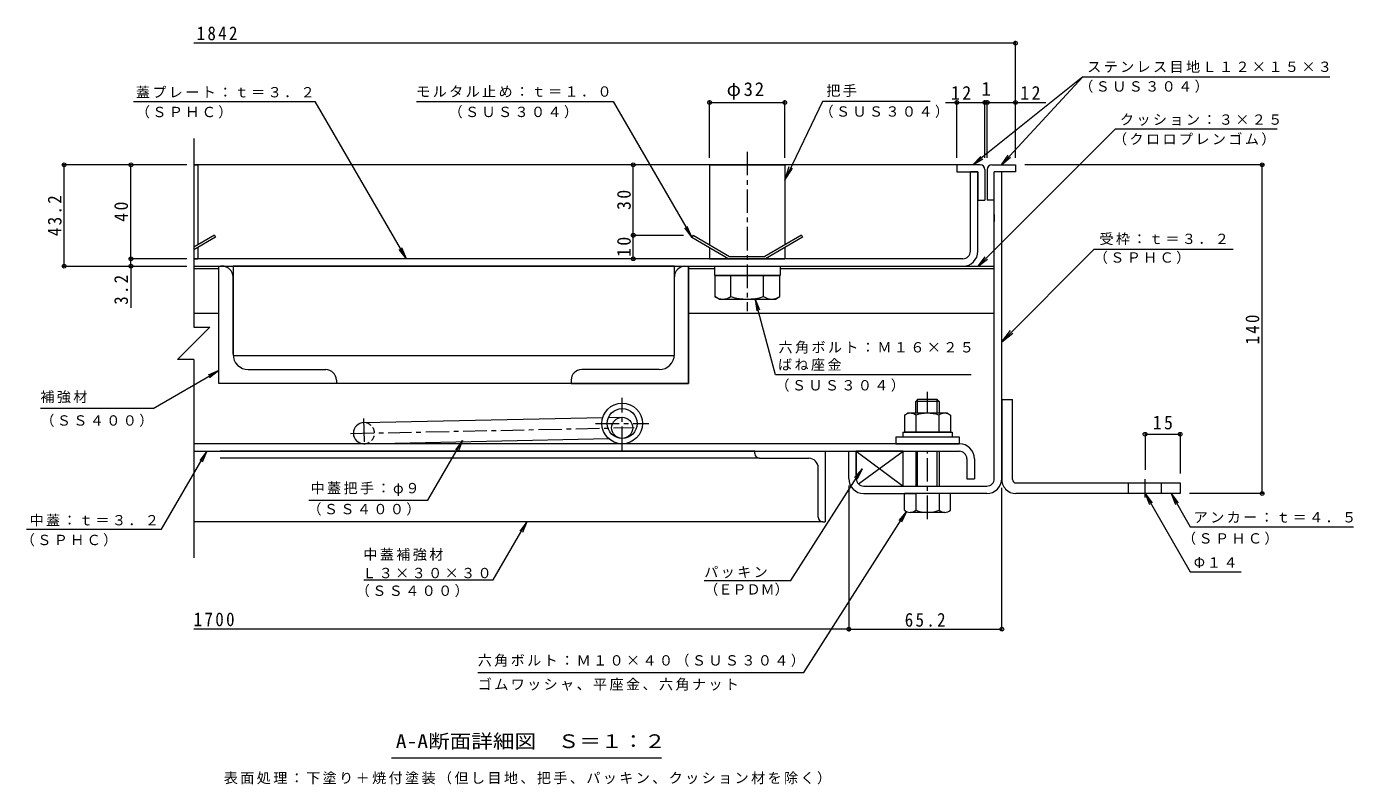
# Model space of a CAD drawing. Units: millimetres on the paper, enlarged 10 times, with parts at other scales. Extents: x -2670 to 2753, y -1962 to 1808.
# Drawn here: x -73 to 2753, y 194 to 1808 of the extents above; entities that cross this region are included whole.
import ezdxf
from ezdxf.enums import TextEntityAlignment as Align

# ---------------------------------------------------------------- set-up
doc = ezdxf.new("R2010")
doc.units = ezdxf.units.MM
doc.header["$LTSCALE"] = 10
doc.header["$PDMODE"] = 32
doc.header["$PDSIZE"] = 8
doc.linetypes.add('CHAIN1', pattern=[8, 5, -1, 1, -1])
doc.linetypes.add('DASHED1', pattern=[1.8, 1.2, -0.6])
for name, color, linetype, lineweight in [('D-1', 2, 'Continuous', 9), ('D-2', 3, 'Continuous', 9), ('D-3', 4, 'Continuous', 9), ('D-5', 7, 'Continuous', 9), ('D-6', 6, 'Continuous', 9), ('D-7', 5, 'Continuous', 5), ('D-8', 5, 'Continuous', 5), ('D-9', 134, 'Continuous', 5), ('D-A', 3, 'Continuous', 9), ('D-B', 6, 'Continuous', 9), ('D-C', 2, 'Continuous', 5), ('D-E', 3, 'Continuous', 9), ('D-F', 7, 'Continuous', 9)]:
    doc.layers.add(name, color=color, linetype=linetype, lineweight=lineweight)
doc.styles.add('ＭＳ ゴシック', font='')
doc.styles.get('ＭＳ ゴシック').set_extended_font_data('MS Gothic')

msp = doc.modelspace()

# ---------------------------------------------------------------- linework, layer by layer
at = {"layer": 'D-1'}
for p, q in [((1988.3, 845.54), (1988.3, 1498.54)), ((2004.3, 845.54), (2004.3, 1498.54)), ((1694.3, 845.54), (1694.3, 903.54)), ((1710.3, 829.54), (1972.3, 829.54)), ((1710.3, 813.54), (1820.8, 813.54)), ((1972.3, 813.54), (1870.8, 813.54))]:
    msp.add_line(p, q, dxfattribs=at)
msp.add_lwpolyline([(1678.3, 845.54), (1678.3, 903.54), (1694.3, 903.54)], dxfattribs=at)
for centre, radius, start, end in [((1710.3, 845.54), 32, 180, 270), ((1710.3, 845.54), 16, 180, 270), ((1972.3, 845.54), 16, 270, 0), ((1972.3, 845.54), 32, 270, 0)]:
    msp.add_arc(centre, radius, start, end, dxfattribs=at)
at = {"layer": 'D-2'}
for p, q in [((1953.3, 1498.54), (1937.3, 1498.54)), ((1937.3, 1329.54), (1937.3, 1498.54)), ((1953.3, 1329.54), (1953.3, 1498.54)), ((1921.3, 1313.54), (283.3, 1313.54)), ((283.3, 1297.54), (1921.3, 1297.54))]:
    msp.add_line(p, q, dxfattribs=at)
at = {"layer": 'D-2', "linetype": 'CHAIN1'}
for p, q in [((1195.8, 906.05), (1195.8, 1017.03)), ((1139.06, 962.79), (1252.54, 962.79))]:
    msp.add_line(p, q, dxfattribs=at)
at = {"layer": 'D-2'}
for radius in [43.25, 31.75]:
    msp.add_circle((1195.8, 962.79), radius, dxfattribs=at)
for radius in [16, 32]:
    msp.add_arc((1921.3, 1329.54), radius, 270, 0, dxfattribs=at)
at = {"layer": 'D-3'}
for p, q in [((1908.3, 1513.54), (283.3, 1513.54)), ((1958.3, 1513.54), (1908.3, 1513.54)), ((1908.3, 1513.54), (1908.3, 1498.54)), ((1968.3, 1503.54), (1968.3, 1438.54)), ((1973.3, 1503.54), (1973.3, 1438.54)), ((1983.3, 1513.54), (2033.3, 1513.54)), ((2033.3, 1498.54), (1988.3, 1498.54)), ((1988.3, 1438.54), (1988.3, 1498.54)), ((2033.3, 1513.54), (2033.3, 1498.54)), ((1953.3, 1438.54), (1968.3, 1438.54)), ((1988.3, 1438.54), (1973.3, 1438.54)), ((327.49, 1363.54), (283.3, 1338.03)), ((329.99, 1359.21), (283.3, 1332.25)), ((327.49, 1363.54), (329.99, 1359.21)), ((1346.61, 1363.54), (1344.11, 1359.21)), ((1344.11, 1359.21), (1423.21, 1313.54)), ((1346.61, 1363.54), (1424.55, 1318.54)), ((1577.49, 1363.54), (1499.55, 1318.54)), ((1579.99, 1359.21), (1500.89, 1313.54)), ((1577.49, 1363.54), (1579.99, 1359.21)), ((1423.21, 1313.54), (1500.89, 1313.54)), ((1424.55, 1318.54), (1499.55, 1318.54))]:
    msp.add_line(p, q, dxfattribs=at)
msp.add_lwpolyline([(1908.3, 1498.54), (1953.3, 1498.54), (1953.3, 1438.54)], dxfattribs=at)
for centre, start, end in [((1958.3, 1503.54), 0, 90), ((1983.3, 1503.54), 90, 180)]:
    msp.add_arc(centre, 10, start, end, dxfattribs=at)
at = {"layer": 'D-5'}
for p, q in [((2176.85, 1700.94), (1942.21, 1513.54)), ((2176.85, 1700.94), (2003.33, 1513.54)), ((2176.85, 1700.94), (2702.69, 1700.94)), ((154.73, 1648.29), (541.92, 1648.29)), ((736.21, 1313.54), (541.92, 1648.29)), ((1622.46, 1648.29), (1542.05, 1481.2)), ((1852.01, 1648.29), (1622.46, 1648.29)), ((2246.36, 1590.31), (1953.59, 1297.54)), ((2246.36, 1590.31), (2590.9, 1590.31)), ((1942.21, 1513.54), (1959.54, 1531.56)), ((1942.21, 1513.54), (1963.62, 1526.46)), ((2003.33, 1513.54), (2017.78, 1533.94)), ((2003.33, 1513.54), (2022.57, 1529.51)), ((1542.05, 1481.2), (1551.42, 1509.7)), ((1542.05, 1481.2), (1558.48, 1506.3)), ((1344.11, 1359.41), (1334.49, 1382.49)), ((736.21, 1313.54), (720.95, 1333.34)), ((736.21, 1313.54), (726.59, 1336.61)), ((2200.7, 1333.92), (2004.3, 1136.85)), ((2200.7, 1333.92), (2497.04, 1333.92)), ((1953.59, 1297.54), (1968.81, 1317.37)), ((1953.59, 1297.54), (1973.42, 1312.76)), ((1478.92, 1227.54), (1482.18, 1202.75)), ((2004.3, 1136.85), (2022.52, 1160.68)), ((2004.3, 1136.85), (2028.07, 1155.15)), ((196.68, 994.37), (337.05, 1075.41)), ((337.05, 1075.41), (313.95, 1065.85)), ((337.05, 1075.41), (317.22, 1060.2)), ((1939.16, 1066.09), (1522.18, 1066.09)), ((196.68, 994.37), (-43.32, 994.37)), ((855.81, 926.19), (840.55, 906.39)), ((855.81, 926.19), (846.19, 903.12)), ((214.96, 737.72), (311.2, 903.54)), ((311.2, 903.54), (295.94, 883.74)), ((311.2, 903.54), (301.58, 880.46)), ((1555.06, 628.42), (1706.79, 866.52)), ((1706.79, 866.52), (1690.71, 847.37)), ((1706.79, 866.52), (1696.22, 843.87)), ((2309.3, 813.54), (2318.87, 790.44)), ((2309.3, 813.54), (2324.52, 793.71)), ((2309.3, 813.54), (2405.71, 646.55)), ((2364.6, 813.54), (2405.71, 742.33)), ((2364.6, 813.54), (2374.17, 790.44)), ((2364.6, 813.54), (2379.82, 793.71)), ((1582.84, 432.41), (1801.25, 775.17)), ((1801.25, 775.17), (1785.18, 756.02)), ((1801.25, 775.17), (1790.68, 752.51)), ((-72.77, 737.72), (214.96, 737.72)), ((921.1, 629.59), (993.04, 753.54)), ((993.04, 753.54), (977.77, 733.74)), ((993.04, 753.54), (983.42, 730.46)), ((2405.71, 742.33), (2753.15, 742.33)), ((645.85, 629.59), (921.1, 629.59)), ((1370.49, 628.42), (1555.06, 628.42)), ((2405.71, 646.55), (2513.76, 646.55)), ((888.11, 432.41), (1582.84, 432.41)), ((1279.81, 250.2), (704.81, 250.2))]:
    msp.add_line(p, q, dxfattribs=at)
for points in [[(757.51, 1648.29), (1176.44, 1648.29), (1344.11, 1359.41), (1328.84, 1379.21)], [(1522.18, 1066.09), (1478.92, 1227.54), (1488.49, 1204.44)], [(528.42, 799.27), (782.15, 799.27), (855.81, 926.19)]]:
    msp.add_lwpolyline(points, dxfattribs=at)
at = {"layer": 'D-6'}
for p, q in [((1988.3, 1407.54), (1988.3, 1392.54)), ((283.3, 1297.54), (1988.3, 1297.54)), ((283.3, 1292.54), (337.05, 1292.54)), ((1337.05, 1292.54), (1392.05, 1292.54)), ((1532.05, 1292.54), (1988.3, 1292.54)), ((283.3, 1197.54), (337.05, 1197.54)), ((1337.05, 1197.54), (1988.3, 1197.54)), ((645.33, 964.53), (1154.36, 975.18)), ((1166.68, 975.44), (1195.33, 976.03)), ((646.27, 919.54), (1167.1, 930.43)), ((1195.8, 931.03), (1196.27, 931.04)), ((1694.3, 903.54), (1694.3, 845.54)), ((1698.82, 834.4), (1794.3, 903.54))]:
    msp.add_line(p, q, dxfattribs=at)
at = {"layer": 'D-6', "linetype": 'CHAIN1'}
for p, q in [((645.14, 973.54), (646.39, 913.67)), ((617.28, 941.45), (1221.08, 954.07))]:
    msp.add_line(p, q, dxfattribs=at)
at = {"layer": 'D-6'}
msp.add_lwpolyline([(1710.3, 829.54), (1794.3, 829.54), (1794.3, 903.54), (1694.3, 903.54), (1794.3, 829.54)], dxfattribs=at)
msp.add_circle((1195.8, 953.54), 22.5, dxfattribs=at)
msp.add_arc((645.8, 942.04), 22.5, 90, 270, dxfattribs=at)
at = {"layer": 'D-6', "linetype": 'DASHED1'}
msp.add_arc((645.8, 942.04), 22.5, 270, 90, dxfattribs=at)
at = {"layer": 'D-7', "linetype": 'CHAIN1'}
for p, q in [((1845.8, 984.54), (1845.8, 1030.18)), ((1845.8, 759.15), (1845.8, 903.54))]:
    msp.add_line(p, q, dxfattribs=at)
at = {"layer": 'D-7'}
for p, q in [((1824.86, 1013.54), (1820.8, 1009.48)), ((1870.8, 1009.48), (1820.8, 1009.48)), ((1820.8, 984.54), (1820.8, 1009.48)), ((1866.74, 1013.54), (1824.86, 1013.54)), ((1824.86, 984.54), (1824.86, 1013.54)), ((1866.74, 1013.54), (1870.8, 1009.48)), ((1866.74, 984.54), (1866.74, 1013.54)), ((1870.8, 1009.48), (1870.8, 986.04)), ((1870.8, 1009.48), (1870.8, 984.54)), ((1820.8, 903.54), (1820.8, 829.54)), ((1824.86, 829.54), (1824.86, 903.54)), ((1866.74, 829.54), (1866.74, 903.54)), ((1870.8, 903.54), (1870.8, 829.54)), ((1894.8, 813.54), (1796.8, 813.54)), ((1796.8, 778.01), (1796.8, 813.54)), ((1820.8, 813.54), (1820.8, 778.01)), ((1870.8, 813.54), (1870.8, 778.01)), ((1894.8, 778.01), (1894.8, 813.54)), ((1882.8, 773.54), (1808.8, 773.54))]:
    msp.add_line(p, q, dxfattribs=at)
at = {"layer": 'D-7', "color": 2, "lineweight": 9}
for p, q in [((1796.72, 980.74), (1803.3, 984.54)), ((1796.72, 980.74), (1796.72, 944.54)), ((1888.3, 984.54), (1803.3, 984.54)), ((1821.26, 980.74), (1821.26, 944.54)), ((1870.34, 980.74), (1870.34, 944.54))]:
    msp.add_line(p, q, dxfattribs=at)
at = {"layer": 'D-7', "color": 134}
for p, q in [((1778.3, 934.54), (1778.3, 919.54)), ((1778.3, 934.54), (1913.3, 934.54)), ((1913.3, 934.54), (1913.3, 919.54)), ((1778.3, 919.54), (1913.3, 919.54))]:
    msp.add_line(p, q, dxfattribs=at)
at = {"layer": 'D-7', "color": 6, "lineweight": 9}
for p, q in [((1793.3, 944.54), (1793.3, 934.54)), ((1793.3, 934.54), (1898.3, 934.54))]:
    msp.add_line(p, q, dxfattribs=at)
at = {"layer": 'D-7', "color": 2, "lineweight": 9}
msp.add_lwpolyline([(1888.3, 984.54), (1894.87, 980.74), (1894.87, 944.54), (1796.72, 944.54)], dxfattribs=at)
at = {"layer": 'D-7', "color": 6, "lineweight": 9}
msp.add_lwpolyline([(1793.3, 944.54), (1898.3, 944.54), (1898.3, 934.54)], dxfattribs=at)
at = {"layer": 'D-7', "color": 2, "lineweight": 9}
for centre, radius, start, end in [((1811.21, 955.66), 28.97, 94.38438, 120), ((1808.23, 960.34), 24.21, 57.42749, 88.18784), ((1845.8, 903.34), 81.2, 72.41188, 107.5881), ((1883.37, 960.34), 24.21, 91.81215, 122.57249), ((1880.39, 955.66), 28.97, 59.99998, 85.6156)]:
    msp.add_arc(centre, radius, start, end, dxfattribs=at)
at = {"layer": 'D-7'}
for centre, radius, start, end in [((1808.8, 791.87), 18.33, 229.1022, 310.89809), ((1845.8, 845.62), 72.08, 249.70546, 290.29454), ((1882.8, 791.87), 18.33, 229.10191, 310.8978)]:
    msp.add_arc(centre, radius, start, end, dxfattribs=at)
at = {"layer": 'D-8'}
for p, q in [((337.05, 1297.54), (1337.05, 1297.54)), ((337.05, 1047.54), (337.05, 1297.54))]:
    msp.add_line(p, q, dxfattribs=at)
msp.add_lwpolyline([(1337.05, 1297.54), (1337.05, 1047.54), (337.05, 1047.54)], dxfattribs=at)
at = {"layer": 'D-9'}
for p, q in [((337.05, 1047.54), (337.05, 1297.54)), ((347.77, 1297.54), (340.22, 1297.54)), ((367.05, 1110.01), (367.05, 1275.09)), ((1307.05, 1110.01), (1307.05, 1275.09)), ((1329.5, 1297.54), (1337.05, 1297.54)), ((1337.05, 1047.54), (1337.05, 1297.54)), ((399.52, 1077.54), (564.6, 1077.54)), ((1274.58, 1077.54), (1109.5, 1077.54)), ((587.05, 1047.54), (337.05, 1047.54)), ((587.05, 1055.09), (587.05, 1047.54)), ((1087.05, 1055.09), (1087.05, 1047.54)), ((1087.05, 1047.54), (1337.05, 1047.54))]:
    msp.add_line(p, q, dxfattribs=at)
for centre, radius, start, end in [((344.55, 1275.04), 22.5, 0.11869, 89.87078), ((1329.55, 1275.04), 22.5, 90.12922, 179.88131), ((399.55, 1110.04), 32.5, 180.05807, 269.94193), ((1274.55, 1110.04), 32.5, 270.05807, 359.94193), ((564.55, 1055.04), 22.5, 0.12922, 89.88131), ((1109.55, 1055.04), 22.5, 90.11869, 179.87078)]:
    msp.add_arc(centre, radius, start, end, dxfattribs=at)
at = {"layer": 'D-A'}
for p, q in [((1913.8, 919.54), (283.3, 919.54)), ((283.3, 903.54), (1913.8, 903.54)), ((1929.8, 887.54), (1929.8, 844.54)), ((1945.8, 887.54), (1945.8, 844.54)), ((1929.8, 844.54), (1945.8, 844.54))]:
    msp.add_line(p, q, dxfattribs=at)
for radius in [32, 16]:
    msp.add_arc((1913.8, 887.54), radius, 0, 90, dxfattribs=at)
at = {"layer": 'D-B', "color": 4}
for p, q in [((1307.05, 1297.54), (367.05, 1297.54)), ((1307.05, 1107.54), (1307.05, 1297.54))]:
    msp.add_line(p, q, dxfattribs=at)
at = {"layer": 'D-B'}
for p, q in [((1478.3, 903.54), (339.83, 903.54)), ((1488.3, 888.54), (339.83, 888.54)), ((1478.3, 903.54), (1628.3, 903.54)), ((1478.3, 898.54), (1478.3, 903.54)), ((1488.3, 888.54), (1593.3, 888.54)), ((1628.3, 903.54), (1628.3, 753.54)), ((1613.3, 763.54), (1613.3, 868.54)), ((1623.3, 753.54), (283.3, 753.54)), ((1623.3, 753.54), (1628.3, 753.54))]:
    msp.add_line(p, q, dxfattribs=at)
at = {"layer": 'D-B', "color": 4}
msp.add_lwpolyline([(367.05, 1297.54), (367.05, 1107.54), (1307.05, 1107.54)], dxfattribs=at)
at = {"layer": 'D-B'}
for centre, radius, start, end in [((1488.3, 898.54), 10, 180, 270), ((1593.3, 868.54), 20, 0, 90), ((1623.3, 763.54), 10, 180, 270)]:
    msp.add_arc(centre, radius, start, end, dxfattribs=at)
at = {"layer": 'D-C', "linetype": 'CHAIN1', "lineweight": 9}
msp.add_line((1462.05, 1541.22), (1462.05, 1201.91), dxfattribs=at)
at = {"layer": 'D-C', "lineweight": 9}
for p, q in [((283.3, 1513.54), (292.05, 1513.54)), ((292.05, 1513.54), (292.05, 1343.08)), ((1382.05, 1513.54), (1382.05, 1343.08)), ((1382.05, 1513.54), (1542.05, 1513.54)), ((1542.05, 1513.54), (1542.05, 1343.08)), ((292.05, 1337.3), (292.05, 1313.54)), ((1382.05, 1337.3), (1382.05, 1313.54)), ((1542.05, 1337.3), (1542.05, 1313.54)), ((283.3, 1313.54), (292.05, 1313.54)), ((1382.05, 1313.54), (1542.05, 1313.54))]:
    msp.add_line(p, q, dxfattribs=at)
at = {"layer": 'D-C', "color": 134}
for p, q in [((1392.05, 1297.54), (1392.05, 1277.54)), ((1392.05, 1297.54), (1532.05, 1297.54)), ((1392.05, 1277.54), (1532.05, 1277.54)), ((1532.05, 1297.54), (1532.05, 1277.54))]:
    msp.add_line(p, q, dxfattribs=at)
at = {"layer": 'D-C', "color": 5}
for p, q in [((1392.77, 1277.54), (1392.77, 1232.9)), ((1531.33, 1277.54), (1392.77, 1277.54)), ((1427.41, 1232.9), (1427.41, 1277.54)), ((1496.69, 1232.9), (1496.69, 1277.54)), ((1531.33, 1232.9), (1531.33, 1277.54)), ((1402.05, 1227.54), (1392.77, 1232.9))]:
    msp.add_line(p, q, dxfattribs=at)
msp.add_lwpolyline([(1402.05, 1227.54), (1522.05, 1227.54), (1531.33, 1232.9)], dxfattribs=at)
for centre, radius, start, end in [((1413.21, 1268.31), 40.89, 240, 265.61574), ((1409.01, 1261.71), 34.18, 271.81354, 302.57069), ((1462.05, 1342.18), 114.64, 252.41203, 287.58795), ((1515.09, 1261.71), 34.18, 237.42929, 268.18645), ((1510.89, 1268.31), 40.89, 274.38425, 299.99998)]:
    msp.add_arc(centre, radius, start, end, dxfattribs=at)
at = {"layer": 'D-E'}
for p, q in [((2004.3, 1013.54), (2004.3, 845.54)), ((2004.3, 1013.54), (2026.8, 1013.54)), ((2026.8, 843.54), (2026.8, 1013.54)), ((2034.3, 836.04), (2384.3, 836.04)), ((2274.3, 813.54), (2274.3, 836.04)), ((2344.3, 813.54), (2344.3, 836.04)), ((2384.3, 836.04), (2384.3, 813.54)), ((2384.3, 813.54), (2034.3, 813.54))]:
    msp.add_line(p, q, dxfattribs=at)
at = {"layer": 'D-E', "linetype": 'CHAIN1'}
msp.add_line((2309.3, 804.81), (2309.3, 844.25), dxfattribs=at)
at = {"layer": 'D-E'}
for radius, start in [(30, 176.17647), (7.5, 180.00027)]:
    msp.add_arc((2034.3, 843.54), radius, start, 270, dxfattribs=at)
at = {"layer": 'D-F'}
for p, q in [((2033.3, 1772.53), (283.3, 1772.53)), ((2033.3, 1528.54), (2033.3, 1777.53)), ((1382.05, 1528.54), (1382.05, 1651.16)), ((1382.05, 1646.16), (1542.05, 1646.16)), ((1542.05, 1528.54), (1542.05, 1651.16)), ((1884.47, 1646.16), (1968.3, 1646.16)), ((1908.3, 1528.54), (1908.3, 1651.16)), ((1968.3, 1528.54), (1968.3, 1651.16)), ((1968.3, 1646.16), (1973.3, 1646.16)), ((1973.3, 1528.54), (1973.3, 1651.16)), ((1973.3, 1646.16), (2097.65, 1646.16)), ((283.3, 1569.3), (283.3, 1167.95)), ((268.3, 1513.54), (4.15, 1513.54)), ((7.15, 1297.54), (7.15, 1513.54)), ((149.65, 1313.54), (149.65, 1513.54)), ((1219.4, 1363.54), (1219.4, 1513.54)), ((2561.93, 1513.54), (2053.3, 1513.54)), ((2558.93, 813.54), (2558.93, 1513.54)), ((1216.4, 1363.54), (1326.61, 1363.54)), ((1219.4, 1313.54), (1219.4, 1363.54)), ((268.3, 1313.54), (144.65, 1313.54)), ((149.65, 1297.54), (149.65, 1313.54)), ((4.15, 1297.54), (268.3, 1297.54)), ((149.65, 1297.54), (149.65, 1209.03)), ((317.71, 1167.95), (248.89, 1099.13)), ((283.3, 1167.95), (317.71, 1167.95)), ((283.3, 1099.13), (248.89, 1099.13)), ((283.3, 1099.13), (283.3, 677)), ((2309.3, 942.79), (2309.3, 864.25)), ((2309.3, 939.79), (2384.3, 939.79)), ((2384.3, 942.79), (2384.3, 856.04)), ((1678.29, 830.54), (1678.29, 519.64)), ((2004.3, 521.64), (2004.3, 825.54)), ((2561.93, 813.54), (2404.3, 813.54)), ((1678.29, 524.64), (283.3, 524.64)), ((1678.29, 524.64), (2004.3, 524.64))]:
    msp.add_line(p, q, dxfattribs=at)
for p in [(2033.3, 1772.53), (1382.05, 1646.16), (1542.05, 1646.16), (1908.3, 1646.16), (1968.3, 1646.16), (1973.3, 1646.16), (2033.3, 1646.16), (7.15, 1513.54), (149.65, 1513.54), (1219.4, 1513.54), (2558.93, 1513.54), (1219.4, 1363.54), (7.15, 1297.54), (149.65, 1313.54), (149.65, 1297.54), (1219.4, 1313.54), (2309.3, 939.79), (2384.3, 939.79), (2558.93, 813.54), (1678.29, 524.64), (2004.3, 524.64)]:
    msp.add_point(p, dxfattribs=at)

# ---------------------------------------------------------------- texts
at = {"layer": 'D-5', "style": 'ＭＳ ゴシック'}
msp.add_text('（ＥＰＤＭ）', height=21.99, dxfattribs=at).set_placement((1370.49, 591.86), align=Align.BOTTOM_LEFT)
at = {"layer": 'D-5', "color": 2, "style": 'ＭＳ ゴシック', "width": 1.15}
msp.add_text('A-A断面詳細図\u3000Ｓ＝１：２', height=29.33, dxfattribs=at).set_placement((713.56, 262.7), align=Align.BOTTOM_LEFT)
at = {"layer": 'D-5', "char_height": 21.99, "attachment_point": 7, "style": 'ＭＳ ゴシック'}
for s, insert in [('\\T1.17;ステンレス目地Ｌ１２×１５×３', (2186.04, 1709.11)), ('\\T1.17;蓋プレート：ｔ＝３．２', (160.07, 1655.84)), ('\\T1.17;モルタル止め：ｔ＝１．０', (757.11, 1657.29)), ('\\T1.17;把手', (1630.5, 1658.13)), ('\\T1.17;（ＳＵＳ３０４）', (2169.2, 1666.67)), ('\\T1.17;（ＳＰＨＣ）', (160.07, 1612.17)), ('\\T1.17;（ＳＵＳ３０４）', (826.05, 1612.38)), ('\\T1.17;（ＳＵＳ３０４）', (1616.06, 1613.22)), ('\\T1.17;クッション：３×２５', (2255.91, 1596.64)), ('\\T1.17;（クロロプレンゴム）', (2241.09, 1554.54)), ('\\T1.17;受枠：ｔ＝３．２', (2212.2, 1342.48)), ('\\T1.17;（ＳＰＨＣ）', (2200.03, 1302.33)), ('\\T1.17;六角ボルト：Ｍ１６×２５', (1528.71, 1111.45)), ('\\T1.17;ばね座金', (1527.66, 1074.72)), ('\\T1.17;（ＳＵＳ３０４）', (1522.18, 1030.23)), ('\\T1.17;補強材', (-43.32, 1005.85)), ('\\T1.17;（ＳＳ４００）', (-43.32, 955.32)), ('\\T1.17;中蓋把手：φ９', (532.14, 808.16)), ('\\T1.17;（ＳＳ４００）', (525.49, 766.62)), ('\\T1.17;中蓋：ｔ＝３．２', (-66.33, 743.41)), ('\\T1.17;アンカー：ｔ＝４．５', (2413.02, 750.85)), ('\\T1.17;（ＳＰＨＣ）', (-85.01, 700.85)), ('\\T1.17;（ＳＰＨＣ）', (2388.04, 704.25)), ('\\T1.17;中蓋補強材', (644.56, 670.09)), ('\\T1.17;Φ１４', (2413.02, 655.07)), ('\\T1.17;Ｌ３×３０×３０', (642.22, 632.9)), ('\\T1.17;パッキン', (1370.49, 633.24)), ('\\T1.17;（ＳＳ４００）', (628.37, 592.76)), ('\\T1.17;六角ボルト：Ｍ１０×４０（ＳＵＳ３０４）', (888.11, 444.43)), ('\\T1.17;ゴムワッシャ、平座金、六角ナット', (888.11, 393.61)), ('\\T1.17;表面処理：下塗り＋焼付塗装（但し目地、把手、パッキン、クッション材を除く）', (347.31, 194.07))]:
    msp.add_mtext(s, dxfattribs=dict(at, insert=insert))
at = {"layer": 'D-F', "color": 2, "style": 'ＭＳ ゴシック'}
msp.add_text('1', height=29.33, dxfattribs=at).set_placement((1960.8, 1652.16), align=Align.BOTTOM_LEFT)
at = {"layer": 'D-F', "color": 2, "char_height": 29.33, "attachment_point": 7, "style": 'ＭＳ ゴシック'}
for s, insert in [('\\T1.28;\\W0.9;1842', (289.47, 1778.53)), ('\\T1.19;φ32', (1418.3, 1652.16)), ('\\T1.27;\\W0.95;12', (1896.01, 1652.16)), ('\\T1.27;\\W0.95;12', (2043.58, 1652.16)), ('\\T1.27;\\W0.95;15', (2325.55, 949.79)), ('\\T1.28;\\W0.9;1700', (283.3, 530.64)), ('\\T1.28;\\W0.9;65.2', (1797.55, 529.64))]:
    msp.add_mtext(s, dxfattribs=dict(at, insert=insert))
at = {"layer": 'D-F', "color": 2, "char_height": 29.33, "attachment_point": 7, "rotation": 90, "style": 'ＭＳ ゴシック'}
for s, insert in [('\\T1.28;\\W0.9;43.2', (2.15, 1361.79)), ('\\T1.27;\\W0.95;30', (1214.4, 1417.29)), ('\\T1.27;\\W0.95;40', (143.65, 1392.29)), ('\\T1.27;\\W0.95;10', (1214.4, 1317.29)), ('\\T1.27;\\W0.9;3.2', (143.65, 1215.57)), ('\\T1.27;\\W0.9;140', (2552.93, 1131.04))]:
    msp.add_mtext(s, dxfattribs=dict(at, insert=insert))

doc.saveas('drawing.dxf')
